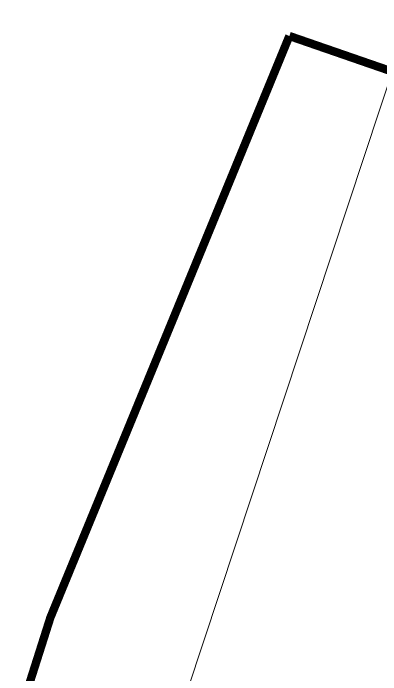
# Model space of a CAD drawing. Header units: inches. Extents: x 350994 to 353538, y 1581369 to 1583842.
# Drawn here: x 351688.25 to 351692.67, y 1583560.38 to 1583568.33 of the extents above; entities that cross this region are included whole.
import ezdxf

# ---------------------------------------------------------------- set-up
doc = ezdxf.new("R2010")
doc.units = ezdxf.units.IN
doc.header["$MEASUREMENT"] = 0
doc.linetypes.add('1', pattern=[0])
doc.linetypes.add('ACAD_ISO02W100', pattern=[15, 12, -3])
doc.layers.add('EP TF', color=5, linetype='Continuous')
doc.layers.add("ROAD'S", color=1, linetype='1')
doc.styles.get("Standard").update_dxf_attribs({"font": 'arial.ttf'})
doc.linetypes.add('SILT_FENCE', pattern='A,0.5,-0.2,["EP",Standard,S=0.1,R=0,X=-0.1,Y=-0.05],-0.2', length=0.9)

msp = doc.modelspace()

# ---------------------------------------------------------------- linework, layer by layer
at = {"layer": 'EP TF', "color": 252, "linetype": 'SILT_FENCE', "lineweight": 5, "ltscale": 6, "elevation": 113.0439}
msp.add_lwpolyline([(351445.0663, 1582827.5301), (351461.8848, 1582877.5618), (351478.8402, 1582928.4087), (351495.2813, 1582976.3785), (351513.1313, 1583028.2334), (351530.907, 1583079.0506), (351553.178, 1583146.8474), (351559.8182, 1583166.6338), (351568.7887, 1583193.1044), (351576.5053, 1583216.7514), (351588.9681, 1583253.1169), (351608.7172, 1583313.2153), (351618.4364, 1583343.1369), (351695.2585, 1583575.0259)], dxfattribs=at)
at = {"layer": "ROAD'S", "lineweight": 5, "const_width": 0.1}
msp.add_lwpolyline([(351597.0315, 1583282.9682), (351610.0399, 1583323.2458), (351616.6278, 1583342.6356), (351616.6565, 1583343.0503), (351654.5296, 1583454.5493), (351662.343, 1583478.0425), (351666.8335, 1583492.3913), (351688.6983, 1583561.0704), (351688.6983, 1583561.0704), (351688.6983, 1583561.0704), (351691.5725, 1583568.0582)], dxfattribs=at)
at = {"layer": "ROAD'S", "linetype": 'ACAD_ISO02W100', "lineweight": 5, "ltscale": 0.2, "const_width": 0.1}
msp.add_lwpolyline([(351691.5725, 1583568.0582), (351698.8105, 1583565.5573), (351728.1648, 1583551.7088)], dxfattribs=at)

doc.saveas('drawing.dxf')
